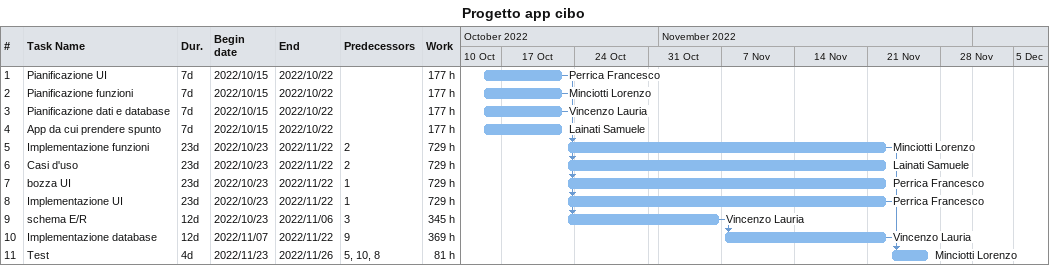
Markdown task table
Progetto app cibo

| ID | Task | Duration | Start | Finish | Predecessors | Resources | Work (h) |
|---|---|---|---|---|---|---|---|
| 1 | Pianificazione UI | 7d | 2022-10-15 | 2022-10-22 |  | Perrica Francesco | 177 |
| 2 | Pianificazione funzioni | 7d | 2022-10-15 | 2022-10-22 |  | Minciotti Lorenzo | 177 |
| 3 | Pianificazione dati e database | 7d | 2022-10-15 | 2022-10-22 |  | Vincenzo Lauria | 177 |
| 4 | App da cui prendere spunto | 7d | 2022-10-15 | 2022-10-22 |  | Lainati Samuele | 177 |
| 5 | Implementazione funzioni | 23d | 2022-10-23 | 2022-11-22 | 2 | Minciotti Lorenzo | 729 |
| 6 | Casi d'uso | 23d | 2022-10-23 | 2022-11-22 | 2 | Lainati Samuele | 729 |
| 7 | bozza UI | 23d | 2022-10-23 | 2022-11-22 | 1 | Perrica Francesco | 729 |
| 8 | Implementazione UI | 23d | 2022-10-23 | 2022-11-22 | 1 | Perrica Francesco | 729 |
| 9 | schema E/R | 12d | 2022-10-23 | 2022-11-06 | 3 | Vincenzo Lauria | 345 |
| 10 | Implementazione database | 12d | 2022-11-07 | 2022-11-22 | 9 | Vincenzo Lauria | 369 |
| 11 | Test | 4d | 2022-11-23 | 2022-11-26 | 5, 10, 8 | Minciotti Lorenzo | 81 |
